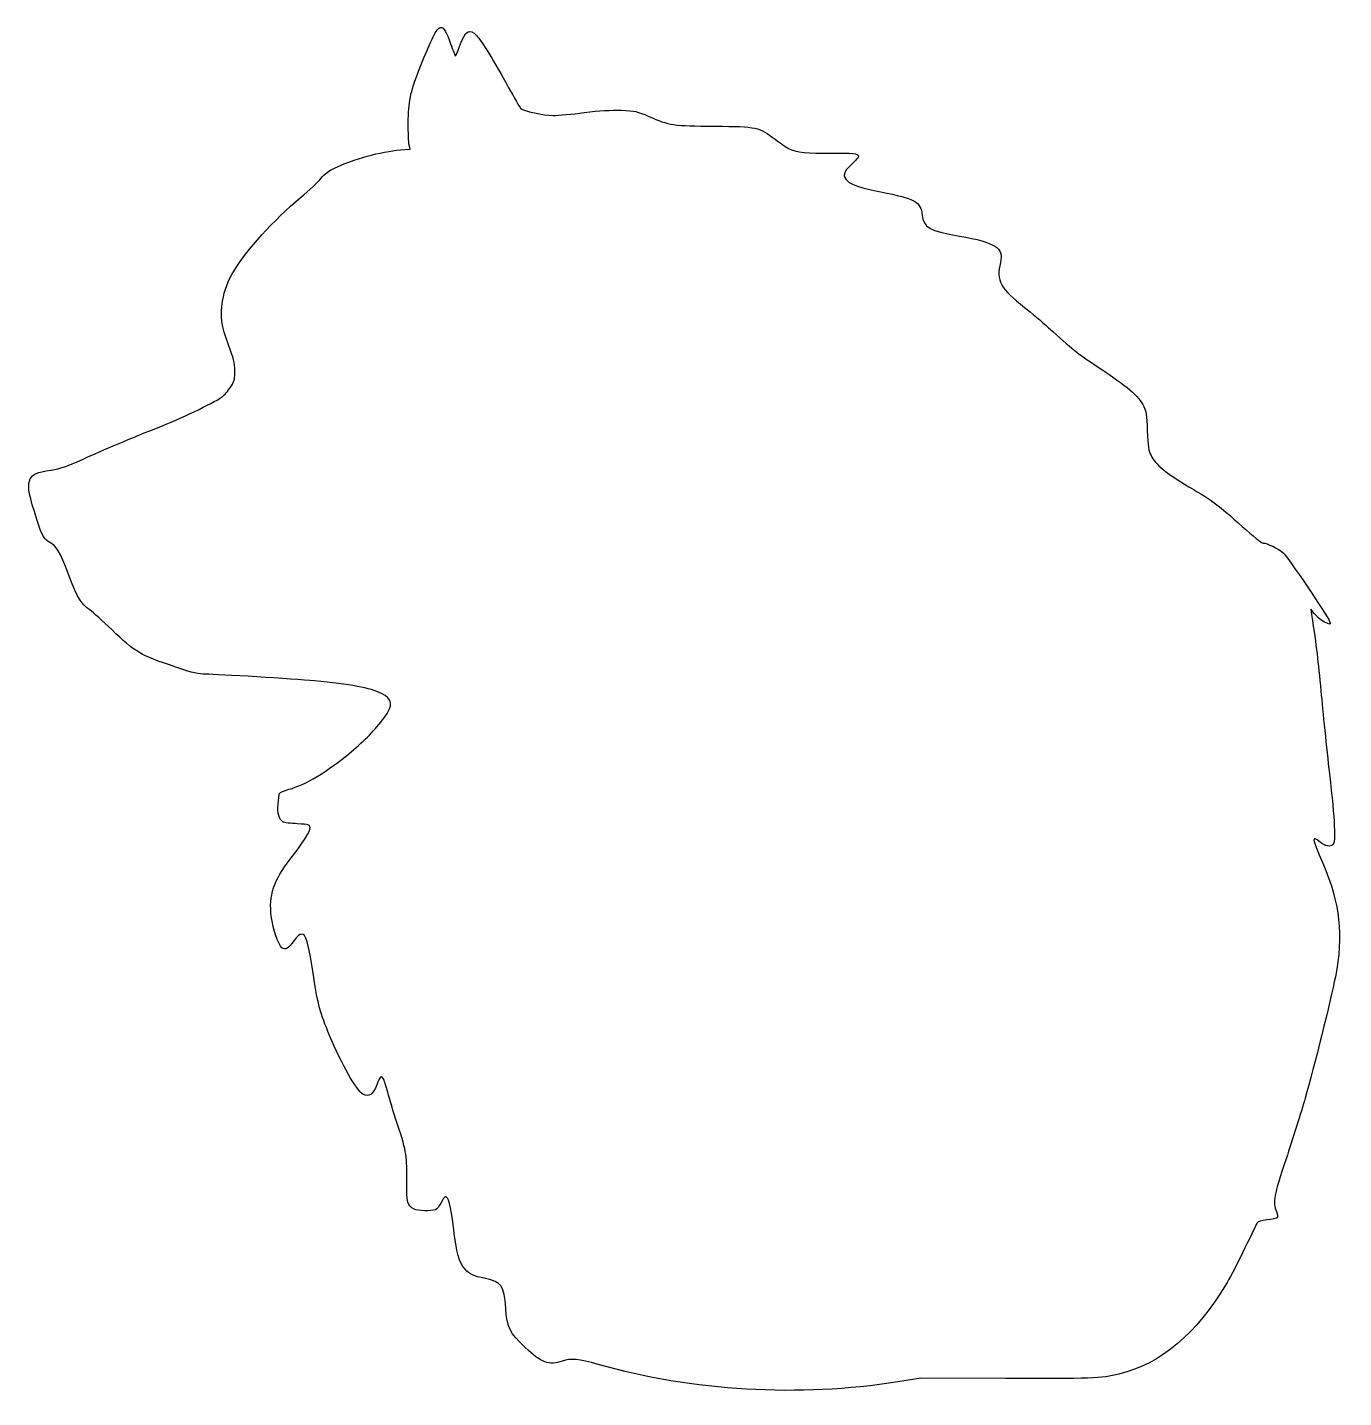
# Model space of a CAD drawing. Header units: centimetres. Extents: x -17.7 to 17.7, y -18.5 to 18.3.
import ezdxf

# ---------------------------------------------------------------- set-up
doc = ezdxf.new("R2010")
doc.units = ezdxf.units.CM
doc.header["$MEASUREMENT"] = 0
doc.layers.add('Layer 1', color=7, linetype='Continuous')

msp = doc.modelspace()

# ---------------------------------------------------------------- linework, layer by layer
at = {"layer": 'Layer 1'}
msp.add_open_spline([(-6.64281, 18.26683), (-6.70278, 18.19627), (-6.96384, 17.62125), (-7.14728, 17.14852), (-7.14728, 17.14852), (-7.366, 16.58055), (-7.41892, 16.31596), (-7.42245, 15.76916), (-7.42245, 15.76916), (-7.42598, 15.49752), (-7.41187, 15.22588), (-7.39776, 15.16591), (-7.39776, 15.16591), (-7.39776, 15.16591), (-7.36954, 15.05655), (-7.36954, 15.05655), (-7.36954, 15.05655), (-7.36954, 15.05655), (-7.63412, 15.03538), (-7.63412, 15.03538), (-7.63412, 15.03538), (-8.15623, 14.98952), (-8.90412, 14.78491), (-9.40859, 14.54502), (-9.40859, 14.54502), (-9.56028, 14.47446), (-9.66965, 14.3898), (-9.76137, 14.27338), (-9.76137, 14.27338), (-9.83545, 14.18166), (-10.08593, 13.94882), (-10.31876, 13.75127), (-10.31876, 13.75127), (-11.0349, 13.15155), (-11.78984, 12.32605), (-12.10029, 11.79688), (-12.10029, 11.79688), (-12.28021, 11.49349), (-12.36487, 11.27477), (-12.41779, 10.96785), (-12.41779, 10.96785), (-12.48835, 10.56921), (-12.45307, 10.29404), (-12.25904, 9.78957), (-12.25904, 9.78957), (-12.11793, 9.42621), (-12.08971, 9.30626), (-12.08618, 9.10165), (-12.08618, 9.10165), (-12.08265, 8.89351), (-12.09676, 8.83001), (-12.1779, 8.6889), (-12.1779, 8.6889), (-12.23434, 8.60071), (-12.33665, 8.47371), (-12.40721, 8.41373), (-12.40721, 8.41373), (-12.58007, 8.26909), (-13.39146, 7.87398), (-14.05821, 7.6094), (-14.05821, 7.6094), (-14.91193, 7.26721), (-15.61043, 6.9744), (-16.18193, 6.71334), (-16.18193, 6.71334), (-16.61232, 6.51931), (-16.77812, 6.46287), (-17.0286, 6.42406), (-17.0286, 6.42406), (-17.43077, 6.36056), (-17.51543, 6.32528), (-17.58952, 6.1877), (-17.58952, 6.1877), (-17.66713, 6.03601), (-17.64244, 5.83492), (-17.48016, 5.31281), (-17.48016, 5.31281), (-17.2826, 4.67781), (-17.24733, 4.59667), (-17.10974, 4.50848), (-17.10974, 4.50848), (-16.84868, 4.33915), (-16.82752, 4.3074), (-16.54177, 3.57009), (-16.54177, 3.57009), (-16.31246, 2.9739), (-16.22074, 2.82573), (-15.98791, 2.66345), (-15.98791, 2.66345), (-15.89619, 2.59995), (-15.6316, 2.36006), (-15.39877, 2.13428), (-15.39877, 2.13428), (-14.7673, 1.52397), (-14.66146, 1.46047), (-13.67369, 1.12534), (-13.67369, 1.12534), (-13.20097, 0.96306), (-13.07397, 0.93484), (-12.85877, 0.93484), (-12.85877, 0.93484), (-12.56596, 0.93484), (-10.49869, 0.80784), (-9.94483, 0.75845), (-9.94483, 0.75845), (-8.98527, 0.66673), (-8.43847, 0.56442), (-8.14214, 0.41978), (-8.14214, 0.41978), (-7.84228, 0.26809), (-7.82111, 0.09522), (-8.06806, -0.23286), (-8.06806, -0.23286), (-8.31853, -0.56447), (-8.58664, -0.83964), (-8.95706, -1.15008), (-8.95706, -1.15008), (-9.6097, -1.69336), (-10.18825, -2.04261), (-10.63275, -2.15902), (-10.63275, -2.15902), (-10.76328, -2.1943), (-10.87264, -2.24369), (-10.88675, -2.27544), (-10.88675, -2.27544), (-10.89733, -2.30366), (-10.91497, -2.43066), (-10.92556, -2.56119), (-10.92556, -2.56119), (-10.94673, -2.79402), (-10.89381, -2.97041), (-10.78798, -3.04097), (-10.78798, -3.04097), (-10.76329, -3.05508), (-10.59042, -3.07625), (-10.40698, -3.08683), (-10.40698, -3.08683), (-10.09301, -3.10447), (-10.07184, -3.108), (-10.06126, -3.18208), (-10.06126, -3.18208), (-10.04715, -3.2738), (-10.25176, -3.59836), (-10.59748, -4.03933), (-10.59748, -4.03933), (-11.03845, -4.59672), (-11.17956, -5.02358), (-11.10548, -5.57391), (-11.10548, -5.57391), (-11.05609, -5.92316), (-10.91498, -6.35355), (-10.82326, -6.41705), (-10.82326, -6.41705), (-10.72448, -6.48761), (-10.65745, -6.4488), (-10.49518, -6.22655), (-10.49518, -6.22655), (-10.41757, -6.12424), (-10.33996, -6.05016), (-10.29762, -6.05016), (-10.29762, -6.05016), (-10.16709, -6.05016), (-10.1177, -6.23008), (-9.96601, -7.21433), (-9.96601, -7.21433), (-9.85665, -7.92341), (-9.78962, -8.17389), (-9.53915, -8.77714), (-9.53915, -8.77714), (-9.21459, -9.55325), (-8.81243, -10.26233), (-8.64309, -10.35406), (-8.64309, -10.35406), (-8.47728, -10.44225), (-8.37145, -10.3717), (-8.26915, -10.10712), (-8.26915, -10.10712), (-8.17743, -9.87076), (-8.14568, -9.83901), (-8.09276, -9.93779), (-8.09276, -9.93779), (-8.06807, -9.98365), (-8.0222, -10.12476), (-7.99045, -10.24823), (-7.99045, -10.24823), (-7.9587, -10.37523), (-7.85639, -10.7139), (-7.76114, -11.0067), (-7.76114, -11.0067), (-7.46481, -11.92039), (-7.46481, -11.92392), (-7.46128, -12.63301), (-7.46128, -12.63301), (-7.46128, -13.32093), (-7.45422, -13.34209), (-7.26372, -13.4444), (-7.26372, -13.4444), (-7.16141, -13.49732), (-6.80511, -13.5079), (-6.68869, -13.46204), (-6.68869, -13.46204), (-6.64988, -13.44793), (-6.58638, -13.36679), (-6.54758, -13.28212), (-6.54758, -13.28212), (-6.50525, -13.19745), (-6.45233, -13.12337), (-6.42764, -13.11279), (-6.42764, -13.11279), (-6.35003, -13.0881), (-6.27595, -13.34915), (-6.20539, -13.92771), (-6.20539, -13.92771), (-6.12072, -14.64032), (-6.0537, -14.88021), (-5.89495, -15.06013), (-5.89495, -15.06013), (-5.75384, -15.21182), (-5.69387, -15.24005), (-5.34462, -15.31413), (-5.34462, -15.31413), (-4.90718, -15.40585), (-4.8472, -15.49405), (-4.80134, -16.11494), (-4.80134, -16.11494), (-4.76253, -16.63352), (-4.69551, -16.77111), (-4.27923, -17.16269), (-4.27923, -17.16269), (-3.84179, -17.57897), (-3.63012, -17.65658), (-3.28087, -17.53311), (-3.28087, -17.53311), (-3.04804, -17.45197), (-2.84343, -17.46961), (-2.31073, -17.6213), (-2.31073, -17.6213), (0.22221, -18.34449), (3.09735, -18.51383), (5.75024, -18.09049), (5.75024, -18.09049), (5.75024, -18.09049), (6.3676, -17.99171), (6.3676, -17.99171), (6.3676, -17.99171), (6.3676, -17.99171), (8.64302, -18.00229), (8.64302, -18.00229), (8.64302, -18.00229), (10.92196, -18.00935), (11.22183, -17.99876), (11.69455, -17.88235), (11.69455, -17.88235), (12.83755, -17.60013), (13.76536, -16.81696), (14.60144, -15.42349), (14.60144, -15.42349), (14.70375, -15.25416), (14.92247, -14.83435), (15.08475, -14.48863), (15.08475, -14.48863), (15.25056, -14.14644), (15.39872, -13.83952), (15.41283, -13.8113), (15.41283, -13.8113), (15.43047, -13.77602), (15.52219, -13.75133), (15.68094, -13.73369), (15.68094, -13.73369), (15.81147, -13.71958), (15.93494, -13.69488), (15.95258, -13.67725), (15.95258, -13.67725), (15.97375, -13.65608), (15.96316, -13.59258), (15.93141, -13.51144), (15.93141, -13.51144), (15.82558, -13.25744), (15.8538, -13.09516), (16.19247, -12.09327), (16.19247, -12.09327), (16.36533, -11.57116), (16.59816, -10.83738), (16.704, -10.45991), (16.704, -10.45991), (16.94036, -9.64147), (17.38839, -7.83877), (17.51539, -7.20024), (17.51539, -7.20024), (17.73764, -6.09252), (17.63886, -5.20705), (17.17672, -4.14518), (17.17672, -4.14518), (16.87686, -3.46079), (16.86628, -3.39024), (17.10264, -3.57721), (17.10264, -3.57721), (17.24728, -3.6901), (17.38133, -3.71832), (17.45542, -3.64424), (17.45542, -3.64424), (17.5295, -3.57016), (17.50128, -3.02335), (17.35664, -1.73924), (17.35664, -1.73924), (17.27903, -1.05485), (17.17672, -0.05649), (17.12733, 0.4762), (17.12733, 0.4762), (17.04972, 1.31228), (17.00739, 1.64389), (16.87686, 2.53995), (16.87686, 2.53995), (16.87686, 2.53995), (16.85569, 2.68106), (16.85569, 2.68106), (16.85569, 2.68106), (16.85569, 2.68106), (16.94741, 2.56817), (16.94741, 2.56817), (16.94741, 2.56817), (17.05677, 2.43764), (17.19788, 2.33181), (17.3143, 2.29653), (17.3143, 2.29653), (17.38486, 2.27184), (17.38838, 2.27889), (17.36016, 2.3565), (17.36016, 2.3565), (17.29666, 2.51878), (16.22422, 4.10628), (16.11133, 4.20153), (16.11133, 4.20153), (15.97727, 4.31442), (15.67389, 4.46259), (15.57511, 4.46259), (15.57511, 4.46259), (15.53278, 4.46259), (15.29642, 4.64956), (15.01067, 4.90709), (15.01067, 4.90709), (14.35803, 5.4927), (14.2275, 5.59148), (13.57486, 5.97601), (13.57486, 5.97601), (12.95044, 6.34995), (12.67175, 6.57573), (12.55886, 6.81209), (12.55886, 6.81209), (12.49183, 6.94615), (12.47419, 7.05903), (12.45655, 7.48942), (12.45655, 7.48942), (12.43891, 7.89159), (12.41774, 8.03623), (12.36836, 8.13148), (12.36836, 8.13148), (12.21314, 8.42429), (11.92739, 8.67123), (11.11247, 9.20745), (11.11247, 9.20745), (10.56919, 9.56728), (10.43514, 9.67664), (9.80366, 10.25167), (9.80366, 10.25167), (9.62022, 10.41748), (9.33094, 10.66089), (9.15808, 10.79495), (9.15808, 10.79495), (8.50544, 11.30295), (8.38902, 11.51109), (8.50544, 12.00851), (8.50544, 12.00851), (8.59716, 12.40715), (8.3855, 12.5412), (7.40125, 12.71759), (7.40125, 12.71759), (6.58281, 12.86223), (6.44169, 12.94337), (6.40289, 13.28203), (6.40289, 13.28203), (6.36056, 13.64186), (6.20886, 13.72653), (5.29164, 13.90292), (5.29164, 13.90292), (4.76247, 14.00523), (4.512, 14.08636), (4.38853, 14.20278), (4.38853, 14.20278), (4.25447, 14.32978), (4.27917, 14.43209), (4.49789, 14.64022), (4.49789, 14.64022), (4.60372, 14.74253), (4.69192, 14.84483), (4.69192, 14.86247), (4.69192, 14.86247), (4.69192, 14.93655), (4.52259, 14.95419), (3.94756, 14.94361), (3.94756, 14.94361), (3.34784, 14.93303), (2.99859, 14.97183), (2.80456, 15.07061), (2.80456, 15.07061), (2.74812, 15.10236), (2.58584, 15.21172), (2.44825, 15.31755), (2.44825, 15.31755), (2.00375, 15.65269), (1.972, 15.65974), (0.82194, 15.67033), (0.82194, 15.67033), (-0.29989, 15.67739), (-0.39514, 15.6915), (-0.95253, 15.93491), (-0.95253, 15.93491), (-1.27003, 16.07249), (-1.30884, 16.08308), (-1.69336, 16.09719), (-1.69336, 16.09719), (-1.97911, 16.10777), (-2.27544, 16.09013), (-2.68819, 16.03722), (-2.68819, 16.03722), (-3.01275, 15.99489), (-3.38669, 15.95961), (-3.52075, 15.95961), (-3.52075, 15.95961), (-3.77475, 15.95961), (-4.32861, 16.07955), (-4.39917, 16.15011), (-4.39917, 16.15011), (-4.42034, 16.1748), (-4.5685, 16.43233), (-4.73078, 16.72161), (-4.73078, 16.72161), (-5.1012, 17.39894), (-5.44692, 17.95986), (-5.5845, 18.10803), (-5.5845, 18.10803), (-5.77853, 18.31264), (-5.88436, 18.24209), (-6.04311, 17.81522), (-6.04311, 17.81522), (-6.09955, 17.66705), (-6.14894, 17.55064), (-6.156, 17.55769), (-6.156, 17.55769), (-6.16306, 17.56475), (-6.2195, 17.71291), (-6.283, 17.88577), (-6.283, 17.88577), (-6.39236, 18.20327), (-6.46644, 18.32674), (-6.54406, 18.32674), (-6.54406, 18.32674), (-6.56875, 18.32674), (-6.61109, 18.29852), (-6.64284, 18.26677), (-6.64284, 18.26677), (-6.64284, 18.26677), (-6.64281, 18.26683), (-6.64281, 18.26683)], degree=3, knots=[0, 0, 0, 0, 0.00854701, 0.00854701, 0.00854701, 0.00854701, 0.01709402, 0.01709402, 0.01709402, 0.01709402, 0.02564103, 0.02564103, 0.02564103, 0.02564103, 0.03418803, 0.03418803, 0.03418803, 0.03418803, 0.04273504, 0.04273504, 0.04273504, 0.04273504, 0.05128205, 0.05128205, 0.05128205, 0.05128205, 0.05982906, 0.05982906, 0.05982906, 0.05982906, 0.06837607, 0.06837607, 0.06837607, 0.06837607, 0.07692308, 0.07692308, 0.07692308, 0.07692308, 0.08547009, 0.08547009, 0.08547009, 0.08547009, 0.09401709, 0.09401709, 0.09401709, 0.09401709, 0.1025641, 0.1025641, 0.1025641, 0.1025641, 0.11111111, 0.11111111, 0.11111111, 0.11111111, 0.11965812, 0.11965812, 0.11965812, 0.11965812, 0.12820513, 0.12820513, 0.12820513, 0.12820513, 0.13675214, 0.13675214, 0.13675214, 0.13675214, 0.14529915, 0.14529915, 0.14529915, 0.14529915, 0.15384615, 0.15384615, 0.15384615, 0.15384615, 0.16239316, 0.16239316, 0.16239316, 0.16239316, 0.17094017, 0.17094017, 0.17094017, 0.17094017, 0.17948718, 0.17948718, 0.17948718, 0.17948718, 0.18803419, 0.18803419, 0.18803419, 0.18803419, 0.1965812, 0.1965812, 0.1965812, 0.1965812, 0.20512821, 0.20512821, 0.20512821, 0.20512821, 0.21367521, 0.21367521, 0.21367521, 0.21367521, 0.22222222, 0.22222222, 0.22222222, 0.22222222, 0.23076923, 0.23076923, 0.23076923, 0.23076923, 0.23931624, 0.23931624, 0.23931624, 0.23931624, 0.24786325, 0.24786325, 0.24786325, 0.24786325, 0.25641026, 0.25641026, 0.25641026, 0.25641026, 0.26495726, 0.26495726, 0.26495726, 0.26495726, 0.27350427, 0.27350427, 0.27350427, 0.27350427, 0.28205128, 0.28205128, 0.28205128, 0.28205128, 0.29059829, 0.29059829, 0.29059829, 0.29059829, 0.2991453, 0.2991453, 0.2991453, 0.2991453, 0.30769231, 0.30769231, 0.30769231, 0.30769231, 0.31623932, 0.31623932, 0.31623932, 0.31623932, 0.32478632, 0.32478632, 0.32478632, 0.32478632, 0.33333333, 0.33333333, 0.33333333, 0.33333333, 0.34188034, 0.34188034, 0.34188034, 0.34188034, 0.35042735, 0.35042735, 0.35042735, 0.35042735, 0.35897436, 0.35897436, 0.35897436, 0.35897436, 0.36752137, 0.36752137, 0.36752137, 0.36752137, 0.37606838, 0.37606838, 0.37606838, 0.37606838, 0.38461538, 0.38461538, 0.38461538, 0.38461538, 0.39316239, 0.39316239, 0.39316239, 0.39316239, 0.4017094, 0.4017094, 0.4017094, 0.4017094, 0.41025641, 0.41025641, 0.41025641, 0.41025641, 0.41880342, 0.41880342, 0.41880342, 0.41880342, 0.42735043, 0.42735043, 0.42735043, 0.42735043, 0.43589744, 0.43589744, 0.43589744, 0.43589744, 0.44444444, 0.44444444, 0.44444444, 0.44444444, 0.45299145, 0.45299145, 0.45299145, 0.45299145, 0.46153846, 0.46153846, 0.46153846, 0.46153846, 0.47008547, 0.47008547, 0.47008547, 0.47008547, 0.47863248, 0.47863248, 0.47863248, 0.47863248, 0.48717949, 0.48717949, 0.48717949, 0.48717949, 0.4957265, 0.4957265, 0.4957265, 0.4957265, 0.5042735, 0.5042735, 0.5042735, 0.5042735, 0.51282051, 0.51282051, 0.51282051, 0.51282051, 0.52136752, 0.52136752, 0.52136752, 0.52136752, 0.52991453, 0.52991453, 0.52991453, 0.52991453, 0.53846154, 0.53846154, 0.53846154, 0.53846154, 0.54700855, 0.54700855, 0.54700855, 0.54700855, 0.55555556, 0.55555556, 0.55555556, 0.55555556, 0.56410256, 0.56410256, 0.56410256, 0.56410256, 0.57264957, 0.57264957, 0.57264957, 0.57264957, 0.58119658, 0.58119658, 0.58119658, 0.58119658, 0.58974359, 0.58974359, 0.58974359, 0.58974359, 0.5982906, 0.5982906, 0.5982906, 0.5982906, 0.60683761, 0.60683761, 0.60683761, 0.60683761, 0.61538462, 0.61538462, 0.61538462, 0.61538462, 0.62393162, 0.62393162, 0.62393162, 0.62393162, 0.63247863, 0.63247863, 0.63247863, 0.63247863, 0.64102564, 0.64102564, 0.64102564, 0.64102564, 0.64957265, 0.64957265, 0.64957265, 0.64957265, 0.65811966, 0.65811966, 0.65811966, 0.65811966, 0.66666667, 0.66666667, 0.66666667, 0.66666667, 0.67521368, 0.67521368, 0.67521368, 0.67521368, 0.68376068, 0.68376068, 0.68376068, 0.68376068, 0.69230769, 0.69230769, 0.69230769, 0.69230769, 0.7008547, 0.7008547, 0.7008547, 0.7008547, 0.70940171, 0.70940171, 0.70940171, 0.70940171, 0.71794872, 0.71794872, 0.71794872, 0.71794872, 0.72649573, 0.72649573, 0.72649573, 0.72649573, 0.73504274, 0.73504274, 0.73504274, 0.73504274, 0.74358974, 0.74358974, 0.74358974, 0.74358974, 0.75213675, 0.75213675, 0.75213675, 0.75213675, 0.76068376, 0.76068376, 0.76068376, 0.76068376, 0.76923077, 0.76923077, 0.76923077, 0.76923077, 0.77777778, 0.77777778, 0.77777778, 0.77777778, 0.78632479, 0.78632479, 0.78632479, 0.78632479, 0.79487179, 0.79487179, 0.79487179, 0.79487179, 0.8034188, 0.8034188, 0.8034188, 0.8034188, 0.81196581, 0.81196581, 0.81196581, 0.81196581, 0.82051282, 0.82051282, 0.82051282, 0.82051282, 0.82905983, 0.82905983, 0.82905983, 0.82905983, 0.83760684, 0.83760684, 0.83760684, 0.83760684, 0.84615385, 0.84615385, 0.84615385, 0.84615385, 0.85470085, 0.85470085, 0.85470085, 0.85470085, 0.86324786, 0.86324786, 0.86324786, 0.86324786, 0.87179487, 0.87179487, 0.87179487, 0.87179487, 0.88034188, 0.88034188, 0.88034188, 0.88034188, 0.88888889, 0.88888889, 0.88888889, 0.88888889, 0.8974359, 0.8974359, 0.8974359, 0.8974359, 0.90598291, 0.90598291, 0.90598291, 0.90598291, 0.91452991, 0.91452991, 0.91452991, 0.91452991, 0.92307692, 0.92307692, 0.92307692, 0.92307692, 0.93162393, 0.93162393, 0.93162393, 0.93162393, 0.94017094, 0.94017094, 0.94017094, 0.94017094, 0.94871795, 0.94871795, 0.94871795, 0.94871795, 0.95726496, 0.95726496, 0.95726496, 0.95726496, 0.96581197, 0.96581197, 0.96581197, 0.96581197, 0.97435897, 0.97435897, 0.97435897, 0.97435897, 0.98290598, 0.98290598, 0.98290598, 0.98290598, 1, 1, 1, 1], dxfattribs=at)

doc.saveas('drawing.dxf')
